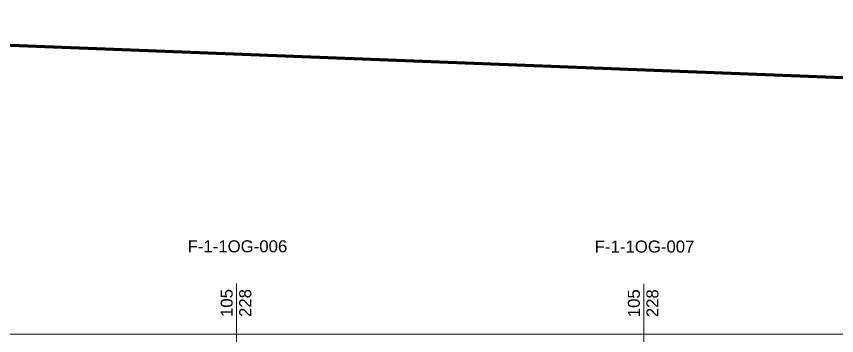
# Model space of a CAD drawing. Header units: metres. Extents: x 3.2 to 50, y 58.8 to 100.4.
# Drawn here: x 32.58 to 38.73, y 87.83 to 90.22 of the extents above; entities that cross this region are included whole.
import ezdxf

# ---------------------------------------------------------------- set-up
doc = ezdxf.new("R2010")
doc.units = ezdxf.units.M
for name, color, linetype, lineweight in [('A-GLAZ-IDEN_', 152, 'Continuous', 9), ('A_Grundstuecksgrenze', 5, 'Continuous', 70), ('A_Waende', 7, 'Continuous', 13)]:
    doc.layers.add(name, color=color, linetype=linetype, lineweight=lineweight)
doc.styles.add('Arial_2', font='arial.ttf', dxfattribs={"height": 0.09})

# ---------------------------------------------------------------- blocks, each defined once
blk = doc.blocks.new('Family - ___-3180367-263_PP_01OG_BT1')
at = {"layer": 'A_Grundstuecksgrenze'}
blk.add_line((48.514, 89.3843), (26.926, 90.2231), dxfattribs=at)
blk = doc.blocks.new('BS_Fens_PP_Kämpfer - oben-10106766-263_PP_01OG_BT1')
at = {"layer": 'A-GLAZ-IDEN_'}
blk.add_line((0, 0.00012), (0, 0.01076), dxfattribs=at)

msp = doc.modelspace()

# ---------------------------------------------------------------- linework, layer by layer
at = {"layer": 'A_Waende'}
msp.add_line((25.5977, 87.838), (42.3027, 87.838), dxfattribs=at)

# ---------------------------------------------------------------- block references
at = {"layer": 'A-GLAZ-IDEN_', "xscale": 49.99999999999998, "yscale": 49.99999999999998, "zscale": 49.99999999999998}
for p in [(34.2277, 87.6814), (37.2802, 87.6795)]:
    msp.add_blockref('BS_Fens_PP_Kämpfer - oben-10106766-263_PP_01OG_BT1', p, dxfattribs=at)
at = {"layer": 'A_Grundstuecksgrenze'}
msp.add_blockref('Family - ___-3180367-263_PP_01OG_BT1', (0, 0), dxfattribs=at)

# ---------------------------------------------------------------- texts
at = {"layer": 'A-GLAZ-IDEN_', "char_height": 0.09, "width": 0.889873, "attachment_point": 1, "style": 'Arial_2'}
for s, insert in [('F-1-1OG-006', (33.8608, 88.543)), ('F-1-1OG-007', (36.9133, 88.5412))]:
    msp.add_mtext(s, dxfattribs=dict(at, insert=insert))
at = {"layer": 'A-GLAZ-IDEN_', "char_height": 0.09, "width": 0.252532, "attachment_point": 1, "rotation": 90, "style": 'Arial_2'}
for s, insert in [('105', (34.1089, 87.9678)), ('228', (34.2478, 87.9678)), ('105', (37.1614, 87.966)), ('228', (37.3003, 87.966))]:
    msp.add_mtext(s, dxfattribs=dict(at, insert=insert))

doc.saveas('drawing.dxf')
